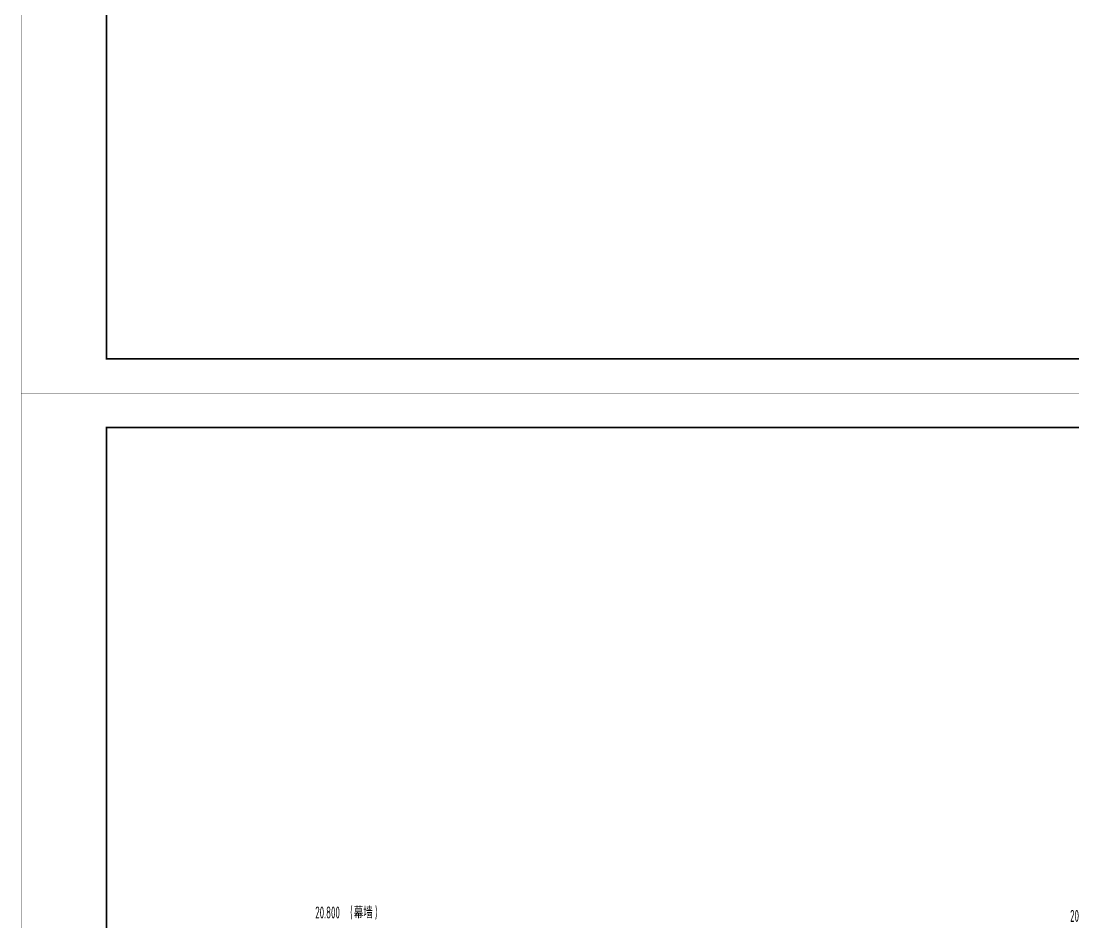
# Model space of a CAD drawing. Extents: x 1106790 to 1313746, y -134124 to 12249.
# Drawn here: x 1145541 to 1176303, y -90186 to -63840 of the extents above; entities that cross this region are included whole.
import ezdxf

# ---------------------------------------------------------------- set-up
doc = ezdxf.new("R2010")
doc.units = 0
doc.header["$LTSCALE"] = 1000
doc.header["$MEASUREMENT"] = 0
doc.layers.add('02-TEXT_标注', color=130, linetype='Continuous')
doc.styles.add('_TCH_DIM', font='ROS1', dxfattribs={"width": 0.8, "bigfont": 'JD'})

# ---------------------------------------------------------------- blocks, each defined once
blk = doc.blocks.new('图框-A1')
for points, const_width in [([(0, 0), (841, 0), (841, 594), (0, 594)], 0.05), ([(766, 584), (25, 584), (25, 10), (766, 10)], 0.5)]:
    blk.add_lwpolyline(points, close=True, dxfattribs=dict(const_width=const_width))

msp = doc.modelspace()

# ---------------------------------------------------------------- block references
at = {"xscale": 100, "yscale": 100, "zscale": 100}
for p in [(1145543.5, -74721.9), (1145543.5, -134121.9)]:
    msp.add_blockref('图框-A1', p, dxfattribs=at)

# ---------------------------------------------------------------- texts
at = {"layer": '02-TEXT_标注', "style": '_TCH_DIM'}
for s, height, width, p in [('20.800', 350, 0.64, (1154144.1, -90083.5)), ('(', 350, 0.64, (1155167.1, -90083.5)), ('幕墙', 347.29, 0.8, (1155271.7, -90083.5)), (')', 350, 0.64, (1155892.4, -90083.5)), ('20.700', 350, 0.64, (1176219.5, -90183.5))]:
    msp.add_text(s, height=height, dxfattribs=dict(at, width=width)).set_placement(p)

doc.saveas('drawing.dxf')
